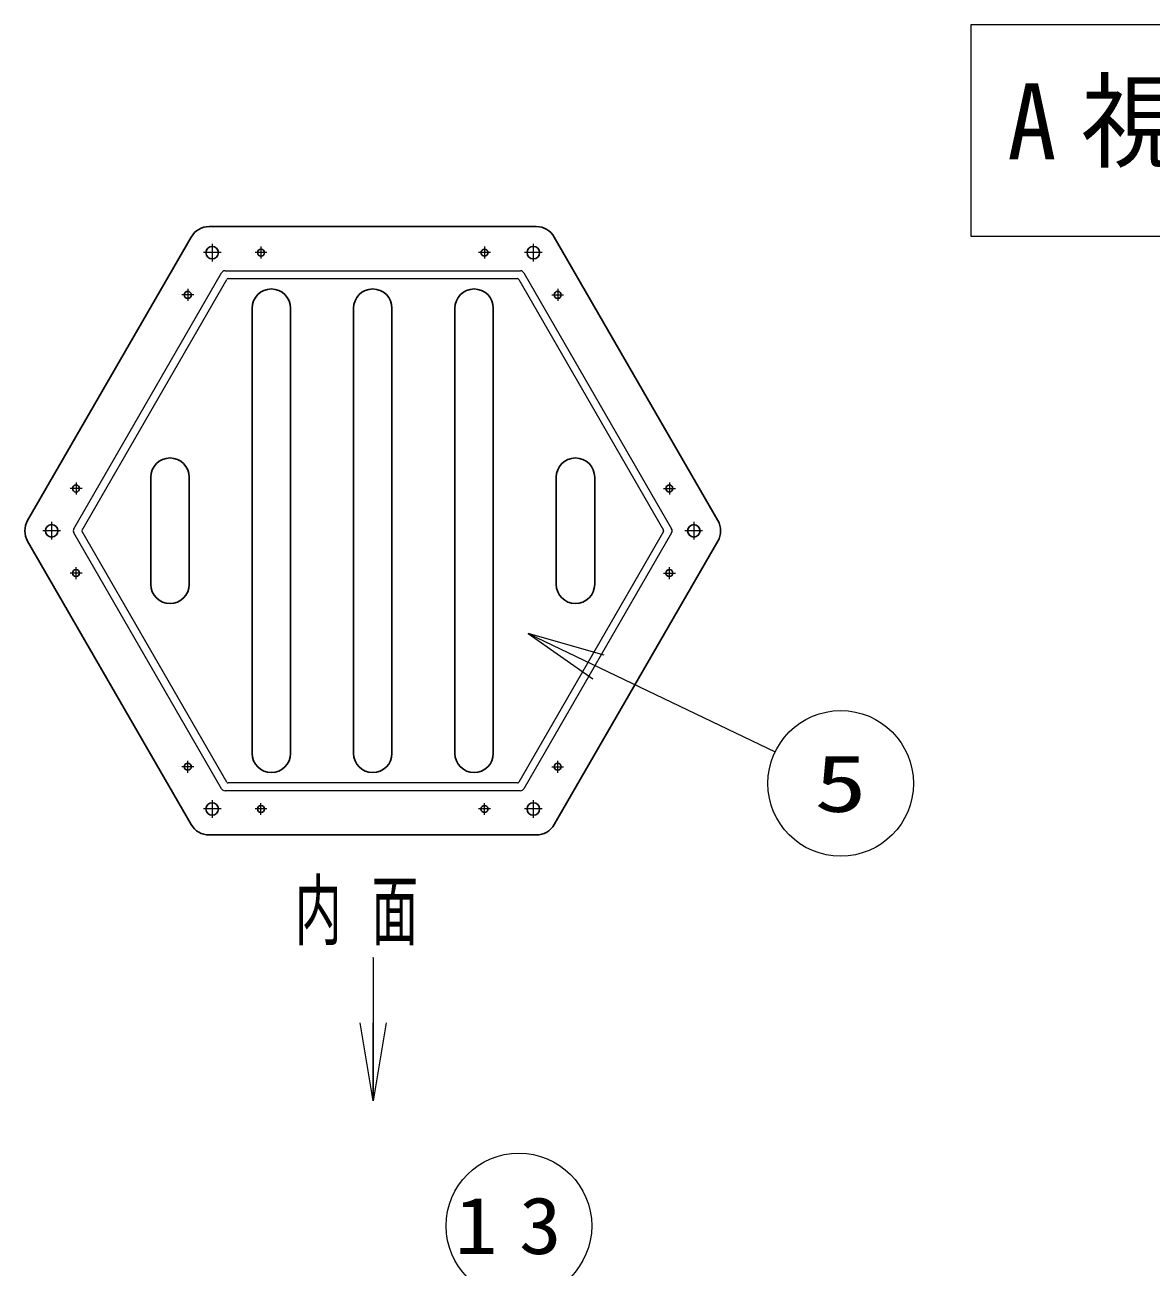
# Model space of a CAD drawing. Units: millimetres on the paper, scale 1:50. Extents: x -385 to 840, y 0 to 267.
# Drawn here: x 101.13 to 144.47, y 99.94 to 147.72 of the extents above; entities that cross this region are included whole.
import ezdxf
from ezdxf.enums import TextEntityAlignment as Align

# ---------------------------------------------------------------- set-up
doc = ezdxf.new("R2010")
doc.units = ezdxf.units.MM
doc.linetypes.add('USER2', pattern=[6, 3, -1, 1, -1])
doc.layers.add('1_50', color=7, linetype='Continuous', lineweight=25)
doc.styles.add('ＭＳ ゴシック', font='')
doc.styles.get('ＭＳ ゴシック').set_extended_font_data('MS Gothic')

# ---------------------------------------------------------------- blocks, each defined once
blk = doc.blocks.new('open_arrow')
at = {"color": 0, "linetype": 'Continuous', "lineweight": -2}
blk.add_lwpolyline([(7.5, 1.25), (0, 0), (7.5, -1.25)], dxfattribs=at)

msp = doc.modelspace()

# ---------------------------------------------------------------- linework, layer by layer
at = {"layer": '1_50', "lineweight": 13}
for p, q in [((137.533, 147.719), (137.533, 139.586)), ((188.333, 147.719), (137.533, 147.719)), ((137.533, 139.586), (188.333, 139.586)), ((120.497, 124.315), (129.999, 119.756)), ((114.532, 111.842), (114.533, 106.331)), ((114.533, 106.331), (114.033, 109.331)), ((115.033, 109.331), (114.533, 106.331)), ((114.533, 106.331), (114.533, 109.331))]:
    msp.add_line(p, q, dxfattribs=at)
at = {"layer": '1_50', "color": 131}
for p, q in [((101.238, 128.659), (107.532, 139.559)), ((108.224, 139.959), (120.811, 139.959)), ((121.503, 139.559), (127.797, 128.659)), ((107.532, 116.959), (101.238, 127.859)), ((127.797, 127.859), (121.503, 116.959)), ((108.224, 116.559), (120.811, 116.559))]:
    msp.add_line(p, q, dxfattribs=at)
at = {"layer": '1_50', "linetype": 'USER2', "lineweight": 13}
for p, q in [((108.34, 139.299), (108.34, 138.619)), ((120.695, 139.299), (120.695, 138.619)), ((108.68, 138.959), (108, 138.959)), ((121.035, 138.959), (120.355, 138.959)), ((102.162, 128.599), (102.162, 127.919)), ((126.873, 128.599), (126.873, 127.919)), ((102.502, 128.259), (101.822, 128.259)), ((127.213, 128.259), (126.533, 128.259)), ((108.68, 117.559), (108, 117.559)), ((108.34, 117.899), (108.34, 117.219)), ((121.035, 117.559), (120.355, 117.559)), ((120.695, 117.899), (120.695, 117.219))]:
    msp.add_line(p, q, dxfattribs=at)
at = {"layer": '1_50', "color": 2, "linetype": 'USER2', "lineweight": 13}
for p, q in [((110.218, 139.189), (110.218, 138.729)), ((118.818, 139.189), (118.818, 138.729)), ((110.448, 138.959), (109.988, 138.959)), ((119.048, 138.959), (118.588, 138.959)), ((107.631, 137.333), (107.171, 137.333)), ((107.401, 137.563), (107.401, 137.103)), ((121.404, 137.333), (121.864, 137.333)), ((121.634, 137.563), (121.634, 137.103)), ((103.101, 130.115), (103.101, 129.655)), ((125.934, 130.115), (125.934, 129.655)), ((103.331, 129.885), (102.871, 129.885)), ((125.704, 129.885), (126.164, 129.885)), ((103.331, 126.633), (102.871, 126.633)), ((103.101, 126.403), (103.101, 126.863)), ((125.704, 126.633), (126.164, 126.633)), ((125.934, 126.403), (125.934, 126.863)), ((107.631, 119.185), (107.171, 119.185)), ((107.401, 118.955), (107.401, 119.415)), ((121.404, 119.185), (121.864, 119.185)), ((121.634, 118.955), (121.634, 119.415)), ((110.448, 117.559), (109.988, 117.559)), ((110.218, 117.329), (110.218, 117.789)), ((119.048, 117.559), (118.588, 117.559)), ((118.818, 117.329), (118.818, 117.789))]:
    msp.add_line(p, q, dxfattribs=at)
at = {"layer": '1_50', "color": 131, "lineweight": 13}
for p, q in [((103.017, 128.339), (108.698, 138.179)), ((108.836, 138.259), (120.199, 138.259)), ((120.337, 138.179), (126.018, 128.339)), ((103.334, 128.289), (108.9, 137.929)), ((108.952, 137.959), (120.083, 137.959)), ((120.135, 137.929), (125.701, 128.289)), ((108.698, 118.339), (103.017, 128.179)), ((108.9, 118.589), (103.334, 128.229)), ((125.701, 128.229), (120.135, 118.589)), ((126.018, 128.179), (120.337, 118.339)), ((120.083, 118.559), (108.952, 118.559)), ((120.199, 118.259), (108.836, 118.259))]:
    msp.add_line(p, q, dxfattribs=at)
at = {"layer": '1_50'}
for p, q in [((109.878, 119.699), (109.878, 136.819)), ((111.358, 119.699), (111.358, 136.819)), ((113.778, 119.699), (113.778, 136.819)), ((115.258, 119.699), (115.258, 136.819)), ((117.678, 119.699), (117.678, 136.819)), ((119.158, 119.699), (119.158, 136.819)), ((105.978, 126.199), (105.978, 130.319)), ((107.458, 126.199), (107.458, 130.319)), ((121.578, 126.199), (121.578, 130.319)), ((123.058, 126.199), (123.058, 130.319))]:
    msp.add_line(p, q, dxfattribs=at)
at = {"layer": '1_50', "color": 131}
for centre in [(108.34, 138.959), (120.695, 138.959), (102.162, 128.259), (126.873, 128.259), (108.34, 117.559), (120.695, 117.559)]:
    msp.add_circle(centre, 0.24, dxfattribs=at)
at = {"layer": '1_50', "color": 2}
for centre in [(110.218, 138.959), (118.818, 138.959), (107.401, 137.333), (121.634, 137.333), (103.101, 129.885), (125.934, 129.885), (103.101, 126.633), (125.934, 126.633), (107.401, 119.185), (121.634, 119.185), (110.218, 117.559), (118.818, 117.559)]:
    msp.add_circle(centre, 0.135, dxfattribs=at)
at = {"layer": '1_50', "lineweight": 13}
for centre in [(132.524, 118.544), (120.144, 101.522)]:
    msp.add_circle(centre, 2.8, dxfattribs=at)
at = {"layer": '1_50', "color": 131}
for centre, start, end in [((108.224, 139.159), 90, 150), ((120.811, 139.159), 30, 90), ((101.931, 128.259), 150, 210), ((127.104, 128.259), 330, 30), ((108.224, 117.359), 210, 270), ((120.811, 117.359), 270, 330)]:
    msp.add_arc(centre, 0.8, start, end, dxfattribs=at)
at = {"layer": '1_50', "color": 131, "lineweight": 13}
for centre, radius, start, end in [((108.836, 138.099), 0.16, 90, 150), ((120.199, 138.099), 0.16, 30, 90), ((108.952, 137.899), 0.06, 90, 150), ((120.083, 137.899), 0.06, 30, 90), ((103.155, 128.259), 0.16, 150, 210), ((103.386, 128.259), 0.06, 150, 210), ((125.649, 128.259), 0.06, 330, 30), ((125.88, 128.259), 0.16, 330, 30), ((108.952, 118.619), 0.06, 210, 270), ((120.083, 118.619), 0.06, 270, 330), ((108.836, 118.419), 0.16, 210, 270), ((120.199, 118.419), 0.16, 270, 330)]:
    msp.add_arc(centre, radius, start, end, dxfattribs=at)
at = {"layer": '1_50'}
for centre, start, end in [((110.618, 136.819), 0, 180), ((114.518, 136.819), 0, 180), ((118.418, 136.819), 0, 180), ((106.718, 130.319), 0, 180), ((122.318, 130.319), 0, 180), ((106.718, 126.199), 180, 0), ((122.318, 126.199), 180, 0), ((110.618, 119.699), 180, 0), ((114.518, 119.699), 180, 0), ((118.418, 119.699), 180, 0)]:
    msp.add_arc(centre, 0.74, start, end, dxfattribs=at)

# ---------------------------------------------------------------- block references
at = {"layer": '1_50', "lineweight": 13}
for p, xscale, yscale, rotation in [((120.497, 124.315), 0.4, 0.4, 334.4), ((114.532, 111.842), 0.001, 0.001, 270)]:
    msp.add_blockref('open_arrow', p, dxfattribs=dict(at, xscale=xscale, yscale=yscale, rotation=rotation))

# ---------------------------------------------------------------- texts
at = {"layer": '1_50', "style": 'ＭＳ ゴシック', "width": 1.35}
msp.add_text('5', height=2.199, dxfattribs=at).set_placement((132.524, 118.544), align=Align.MIDDLE_CENTER)
at = {"layer": '1_50', "style": 'ＭＳ ゴシック'}
for s, insert, char_height, attachment_point in [('\\T1.5;\\W0.95;A視立面図\u3000S=1/50', (138.933, 143.652), 2.933, 4), ('\\T1.64;\\W0.6;内面', (111.518, 113.535), 2.199, 4), ('\\T1.5;\\W1.1;13', (120.144, 101.522), 2.199, 5)]:
    msp.add_mtext(s, dxfattribs=dict(at, insert=insert, char_height=char_height, attachment_point=attachment_point))

doc.saveas('drawing.dxf')
